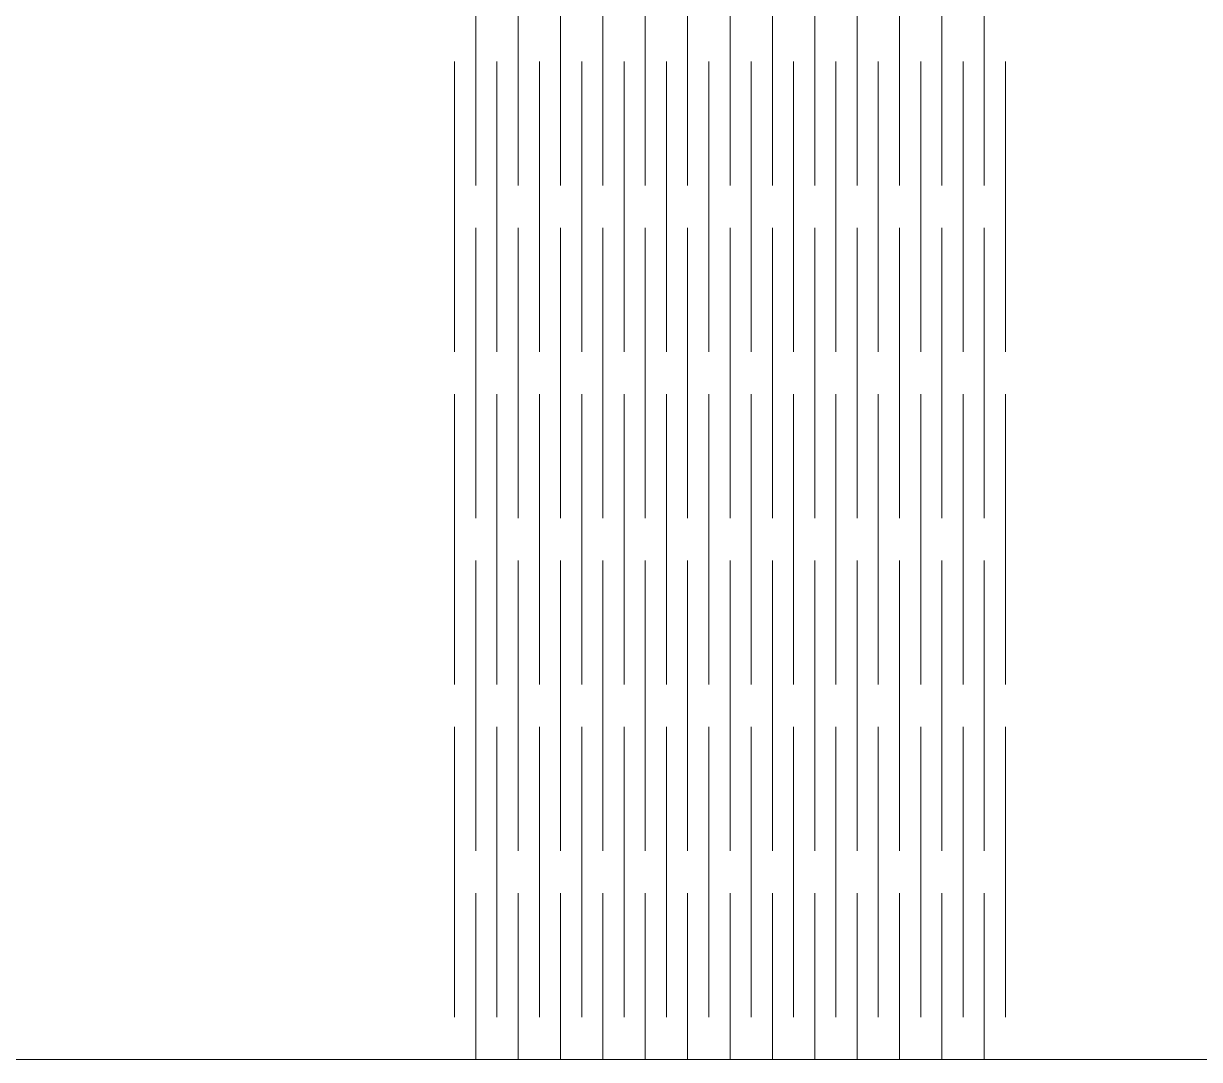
# Model space of a CAD drawing. Header units: millimetres. Extents: x -253 to 334, y -87 to 330.
# Drawn here: x -64 to 19.3, y 138.8 to 212.2 of the extents above; entities that cross this region are included whole.
import ezdxf

# ---------------------------------------------------------------- set-up
doc = ezdxf.new("R2010")
doc.units = ezdxf.units.MM
doc.header["$MEASUREMENT"] = 0
doc.layers.add('layer 1', color=7, linetype='Continuous')

msp = doc.modelspace()

# ---------------------------------------------------------------- linework, layer by layer
at = {"layer": 'layer 1', "color": 250, "lineweight": 9}
for points, knots in [([(-105.9461, 138.8269), (-105.9461, 138.8269), (-22.9461, 138.8269), (-22.9461, 138.8269), (-22.9461, 138.8269), (-22.9461, 138.8269), (132.4009, 138.8269), (132.4009, 138.8269), (132.4009, 138.8269), (136.8009, 138.8269), (140.4009, 142.4269), (140.4009, 146.8269), (140.4009, 146.8269), (140.4009, 146.8269), (140.4009, 232.9704), (140.4009, 232.9704)], [0, 0, 0, 0, 0.2, 0.2, 0.2, 0.2, 0.4, 0.4, 0.4, 0.4, 0.6, 0.6, 0.6, 0.6, 1, 1, 1, 1]), ([(-31.9571, 200.7058), (-31.9571, 200.7058), (-31.9571, 221.2712), (-31.9571, 221.2712), (-31.9571, 221.2712), (-31.9571, 221.2712), (-31.9571, 200.7058), (-31.9571, 200.7058)], [0, 0, 0, 0, 0.3333333, 0.3333333, 0.3333333, 0.3333333, 1, 1, 1, 1]), ([(-28.9571, 200.7058), (-28.9571, 200.7058), (-28.9571, 221.2712), (-28.9571, 221.2712), (-28.9571, 221.2712), (-28.9571, 221.2712), (-28.9571, 200.7058), (-28.9571, 200.7058)], [0, 0, 0, 0, 0.3333333, 0.3333333, 0.3333333, 0.3333333, 1, 1, 1, 1]), ([(-25.9571, 200.7058), (-25.9571, 200.7058), (-25.9571, 221.2712), (-25.9571, 221.2712), (-25.9571, 221.2712), (-25.9571, 221.2712), (-25.9571, 200.7058), (-25.9571, 200.7058)], [0, 0, 0, 0, 0.3333333, 0.3333333, 0.3333333, 0.3333333, 1, 1, 1, 1]), ([(-22.9571, 200.7058), (-22.9571, 200.7058), (-22.9571, 221.2712), (-22.9571, 221.2712), (-22.9571, 221.2712), (-22.9571, 221.2712), (-22.9571, 200.7058), (-22.9571, 200.7058)], [0, 0, 0, 0, 0.3333333, 0.3333333, 0.3333333, 0.3333333, 1, 1, 1, 1]), ([(-19.9571, 200.7058), (-19.9571, 200.7058), (-19.9571, 221.2712), (-19.9571, 221.2712), (-19.9571, 221.2712), (-19.9571, 221.2712), (-19.9571, 200.7058), (-19.9571, 200.7058)], [0, 0, 0, 0, 0.3333333, 0.3333333, 0.3333333, 0.3333333, 1, 1, 1, 1]), ([(-16.9571, 200.7058), (-16.9571, 200.7058), (-16.9571, 221.2712), (-16.9571, 221.2712), (-16.9571, 221.2712), (-16.9571, 221.2712), (-16.9571, 200.7058), (-16.9571, 200.7058)], [0, 0, 0, 0, 0.3333333, 0.3333333, 0.3333333, 0.3333333, 1, 1, 1, 1]), ([(-13.9571, 200.7058), (-13.9571, 200.7058), (-13.9571, 221.2712), (-13.9571, 221.2712), (-13.9571, 221.2712), (-13.9571, 221.2712), (-13.9571, 200.7058), (-13.9571, 200.7058)], [0, 0, 0, 0, 0.3333333, 0.3333333, 0.3333333, 0.3333333, 1, 1, 1, 1]), ([(-10.9571, 200.7058), (-10.9571, 200.7058), (-10.9571, 221.2712), (-10.9571, 221.2712), (-10.9571, 221.2712), (-10.9571, 221.2712), (-10.9571, 200.7058), (-10.9571, 200.7058)], [0, 0, 0, 0, 0.3333333, 0.3333333, 0.3333333, 0.3333333, 1, 1, 1, 1]), ([(-7.9571, 200.7058), (-7.9571, 200.7058), (-7.9571, 221.2712), (-7.9571, 221.2712), (-7.9571, 221.2712), (-7.9571, 221.2712), (-7.9571, 200.7058), (-7.9571, 200.7058)], [0, 0, 0, 0, 0.3333333, 0.3333333, 0.3333333, 0.3333333, 1, 1, 1, 1]), ([(-4.9571, 200.7058), (-4.9571, 200.7058), (-4.9571, 221.2712), (-4.9571, 221.2712), (-4.9571, 221.2712), (-4.9571, 221.2712), (-4.9571, 200.7058), (-4.9571, 200.7058)], [0, 0, 0, 0, 0.3333333, 0.3333333, 0.3333333, 0.3333333, 1, 1, 1, 1]), ([(-1.9571, 200.7058), (-1.9571, 200.7058), (-1.9571, 221.2712), (-1.9571, 221.2712), (-1.9571, 221.2712), (-1.9571, 221.2712), (-1.9571, 200.7058), (-1.9571, 200.7058)], [0, 0, 0, 0, 0.3333333, 0.3333333, 0.3333333, 0.3333333, 1, 1, 1, 1]), ([(1.0429, 200.7058), (1.0429, 200.7058), (1.0429, 221.2712), (1.0429, 221.2712), (1.0429, 221.2712), (1.0429, 221.2712), (1.0429, 200.7058), (1.0429, 200.7058)], [0, 0, 0, 0, 0.3333333, 0.3333333, 0.3333333, 0.3333333, 1, 1, 1, 1]), ([(4.0429, 200.7058), (4.0429, 200.7058), (4.0429, 221.2712), (4.0429, 221.2712), (4.0429, 221.2712), (4.0429, 221.2712), (4.0429, 200.7058), (4.0429, 200.7058)], [0, 0, 0, 0, 0.3333333, 0.3333333, 0.3333333, 0.3333333, 1, 1, 1, 1]), ([(-33.4571, 188.928), (-33.4571, 188.928), (-33.4571, 209.4936), (-33.4571, 209.4936), (-33.4571, 209.4936), (-33.4571, 209.4936), (-33.4571, 188.928), (-33.4571, 188.928)], [0, 0, 0, 0, 0.3333333, 0.3333333, 0.3333333, 0.3333333, 1, 1, 1, 1]), ([(-30.4571, 188.928), (-30.4571, 188.928), (-30.4571, 209.4936), (-30.4571, 209.4936), (-30.4571, 209.4936), (-30.4571, 209.4936), (-30.4571, 188.928), (-30.4571, 188.928)], [0, 0, 0, 0, 0.3333333, 0.3333333, 0.3333333, 0.3333333, 1, 1, 1, 1]), ([(-27.4571, 188.928), (-27.4571, 188.928), (-27.4571, 209.4936), (-27.4571, 209.4936), (-27.4571, 209.4936), (-27.4571, 209.4936), (-27.4571, 188.928), (-27.4571, 188.928)], [0, 0, 0, 0, 0.3333333, 0.3333333, 0.3333333, 0.3333333, 1, 1, 1, 1]), ([(-24.4571, 188.928), (-24.4571, 188.928), (-24.4571, 209.4936), (-24.4571, 209.4936), (-24.4571, 209.4936), (-24.4571, 209.4936), (-24.4571, 188.928), (-24.4571, 188.928)], [0, 0, 0, 0, 0.3333333, 0.3333333, 0.3333333, 0.3333333, 1, 1, 1, 1]), ([(-21.4571, 188.928), (-21.4571, 188.928), (-21.4571, 209.4936), (-21.4571, 209.4936), (-21.4571, 209.4936), (-21.4571, 209.4936), (-21.4571, 188.928), (-21.4571, 188.928)], [0, 0, 0, 0, 0.3333333, 0.3333333, 0.3333333, 0.3333333, 1, 1, 1, 1]), ([(-18.4571, 188.928), (-18.4571, 188.928), (-18.4571, 209.4936), (-18.4571, 209.4936), (-18.4571, 209.4936), (-18.4571, 209.4936), (-18.4571, 188.928), (-18.4571, 188.928)], [0, 0, 0, 0, 0.3333333, 0.3333333, 0.3333333, 0.3333333, 1, 1, 1, 1]), ([(-15.4571, 188.928), (-15.4571, 188.928), (-15.4571, 209.4936), (-15.4571, 209.4936), (-15.4571, 209.4936), (-15.4571, 209.4936), (-15.4571, 188.928), (-15.4571, 188.928)], [0, 0, 0, 0, 0.3333333, 0.3333333, 0.3333333, 0.3333333, 1, 1, 1, 1]), ([(-12.4571, 188.928), (-12.4571, 188.928), (-12.4571, 209.4936), (-12.4571, 209.4936), (-12.4571, 209.4936), (-12.4571, 209.4936), (-12.4571, 188.928), (-12.4571, 188.928)], [0, 0, 0, 0, 0.3333333, 0.3333333, 0.3333333, 0.3333333, 1, 1, 1, 1]), ([(-9.4571, 188.928), (-9.4571, 188.928), (-9.4571, 209.4936), (-9.4571, 209.4936), (-9.4571, 209.4936), (-9.4571, 209.4936), (-9.4571, 188.928), (-9.4571, 188.928)], [0, 0, 0, 0, 0.3333333, 0.3333333, 0.3333333, 0.3333333, 1, 1, 1, 1]), ([(-6.4571, 188.928), (-6.4571, 188.928), (-6.4571, 209.4936), (-6.4571, 209.4936), (-6.4571, 209.4936), (-6.4571, 209.4936), (-6.4571, 188.928), (-6.4571, 188.928)], [0, 0, 0, 0, 0.3333333, 0.3333333, 0.3333333, 0.3333333, 1, 1, 1, 1]), ([(-3.4571, 188.928), (-3.4571, 188.928), (-3.4571, 209.4936), (-3.4571, 209.4936), (-3.4571, 209.4936), (-3.4571, 209.4936), (-3.4571, 188.928), (-3.4571, 188.928)], [0, 0, 0, 0, 0.3333333, 0.3333333, 0.3333333, 0.3333333, 1, 1, 1, 1]), ([(-0.4571, 188.928), (-0.4571, 188.928), (-0.4571, 209.4936), (-0.4571, 209.4936), (-0.4571, 209.4936), (-0.4571, 209.4936), (-0.4571, 188.928), (-0.4571, 188.928)], [0, 0, 0, 0, 0.3333333, 0.3333333, 0.3333333, 0.3333333, 1, 1, 1, 1]), ([(2.5429, 188.928), (2.5429, 188.928), (2.5429, 209.4936), (2.5429, 209.4936), (2.5429, 209.4936), (2.5429, 209.4936), (2.5429, 188.928), (2.5429, 188.928)], [0, 0, 0, 0, 0.3333333, 0.3333333, 0.3333333, 0.3333333, 1, 1, 1, 1]), ([(5.5429, 188.928), (5.5429, 188.928), (5.5429, 209.4936), (5.5429, 209.4936), (5.5429, 209.4936), (5.5429, 209.4936), (5.5429, 188.928), (5.5429, 188.928)], [0, 0, 0, 0, 0.3333333, 0.3333333, 0.3333333, 0.3333333, 1, 1, 1, 1]), ([(-31.9571, 177.1502), (-31.9571, 177.1502), (-31.9571, 197.7158), (-31.9571, 197.7158), (-31.9571, 197.7158), (-31.9571, 197.7158), (-31.9571, 177.1502), (-31.9571, 177.1502)], [0, 0, 0, 0, 0.3333333, 0.3333333, 0.3333333, 0.3333333, 1, 1, 1, 1]), ([(-28.9571, 177.1502), (-28.9571, 177.1502), (-28.9571, 197.7158), (-28.9571, 197.7158), (-28.9571, 197.7158), (-28.9571, 197.7158), (-28.9571, 177.1502), (-28.9571, 177.1502)], [0, 0, 0, 0, 0.3333333, 0.3333333, 0.3333333, 0.3333333, 1, 1, 1, 1]), ([(-25.9571, 177.1502), (-25.9571, 177.1502), (-25.9571, 197.7158), (-25.9571, 197.7158), (-25.9571, 197.7158), (-25.9571, 197.7158), (-25.9571, 177.1502), (-25.9571, 177.1502)], [0, 0, 0, 0, 0.3333333, 0.3333333, 0.3333333, 0.3333333, 1, 1, 1, 1]), ([(-22.9571, 177.1502), (-22.9571, 177.1502), (-22.9571, 197.7158), (-22.9571, 197.7158), (-22.9571, 197.7158), (-22.9571, 197.7158), (-22.9571, 177.1502), (-22.9571, 177.1502)], [0, 0, 0, 0, 0.3333333, 0.3333333, 0.3333333, 0.3333333, 1, 1, 1, 1]), ([(-19.9571, 177.1502), (-19.9571, 177.1502), (-19.9571, 197.7158), (-19.9571, 197.7158), (-19.9571, 197.7158), (-19.9571, 197.7158), (-19.9571, 177.1502), (-19.9571, 177.1502)], [0, 0, 0, 0, 0.3333333, 0.3333333, 0.3333333, 0.3333333, 1, 1, 1, 1]), ([(-16.9571, 177.1502), (-16.9571, 177.1502), (-16.9571, 197.7158), (-16.9571, 197.7158), (-16.9571, 197.7158), (-16.9571, 197.7158), (-16.9571, 177.1502), (-16.9571, 177.1502)], [0, 0, 0, 0, 0.3333333, 0.3333333, 0.3333333, 0.3333333, 1, 1, 1, 1]), ([(-13.9571, 177.1502), (-13.9571, 177.1502), (-13.9571, 197.7158), (-13.9571, 197.7158), (-13.9571, 197.7158), (-13.9571, 197.7158), (-13.9571, 177.1502), (-13.9571, 177.1502)], [0, 0, 0, 0, 0.3333333, 0.3333333, 0.3333333, 0.3333333, 1, 1, 1, 1]), ([(-10.9571, 177.1502), (-10.9571, 177.1502), (-10.9571, 197.7158), (-10.9571, 197.7158), (-10.9571, 197.7158), (-10.9571, 197.7158), (-10.9571, 177.1502), (-10.9571, 177.1502)], [0, 0, 0, 0, 0.3333333, 0.3333333, 0.3333333, 0.3333333, 1, 1, 1, 1]), ([(-7.9571, 177.1502), (-7.9571, 177.1502), (-7.9571, 197.7158), (-7.9571, 197.7158), (-7.9571, 197.7158), (-7.9571, 197.7158), (-7.9571, 177.1502), (-7.9571, 177.1502)], [0, 0, 0, 0, 0.3333333, 0.3333333, 0.3333333, 0.3333333, 1, 1, 1, 1]), ([(-4.9571, 177.1502), (-4.9571, 177.1502), (-4.9571, 197.7158), (-4.9571, 197.7158), (-4.9571, 197.7158), (-4.9571, 197.7158), (-4.9571, 177.1502), (-4.9571, 177.1502)], [0, 0, 0, 0, 0.3333333, 0.3333333, 0.3333333, 0.3333333, 1, 1, 1, 1]), ([(-1.9571, 177.1502), (-1.9571, 177.1502), (-1.9571, 197.7158), (-1.9571, 197.7158), (-1.9571, 197.7158), (-1.9571, 197.7158), (-1.9571, 177.1502), (-1.9571, 177.1502)], [0, 0, 0, 0, 0.3333333, 0.3333333, 0.3333333, 0.3333333, 1, 1, 1, 1]), ([(1.0429, 177.1502), (1.0429, 177.1502), (1.0429, 197.7158), (1.0429, 197.7158), (1.0429, 197.7158), (1.0429, 197.7158), (1.0429, 177.1502), (1.0429, 177.1502)], [0, 0, 0, 0, 0.3333333, 0.3333333, 0.3333333, 0.3333333, 1, 1, 1, 1]), ([(4.0429, 177.1502), (4.0429, 177.1502), (4.0429, 197.7158), (4.0429, 197.7158), (4.0429, 197.7158), (4.0429, 197.7158), (4.0429, 177.1502), (4.0429, 177.1502)], [0, 0, 0, 0, 0.3333333, 0.3333333, 0.3333333, 0.3333333, 1, 1, 1, 1]), ([(-33.4571, 165.3725), (-33.4571, 165.3725), (-33.4571, 185.938), (-33.4571, 185.938), (-33.4571, 185.938), (-33.4571, 185.938), (-33.4571, 165.3725), (-33.4571, 165.3725)], [0, 0, 0, 0, 0.3333333, 0.3333333, 0.3333333, 0.3333333, 1, 1, 1, 1]), ([(-30.4571, 165.3725), (-30.4571, 165.3725), (-30.4571, 185.938), (-30.4571, 185.938), (-30.4571, 185.938), (-30.4571, 185.938), (-30.4571, 165.3725), (-30.4571, 165.3725)], [0, 0, 0, 0, 0.3333333, 0.3333333, 0.3333333, 0.3333333, 1, 1, 1, 1]), ([(-27.4571, 165.3725), (-27.4571, 165.3725), (-27.4571, 185.938), (-27.4571, 185.938), (-27.4571, 185.938), (-27.4571, 185.938), (-27.4571, 165.3725), (-27.4571, 165.3725)], [0, 0, 0, 0, 0.3333333, 0.3333333, 0.3333333, 0.3333333, 1, 1, 1, 1]), ([(-24.4571, 165.3725), (-24.4571, 165.3725), (-24.4571, 185.938), (-24.4571, 185.938), (-24.4571, 185.938), (-24.4571, 185.938), (-24.4571, 165.3725), (-24.4571, 165.3725)], [0, 0, 0, 0, 0.3333333, 0.3333333, 0.3333333, 0.3333333, 1, 1, 1, 1]), ([(-21.4571, 165.3725), (-21.4571, 165.3725), (-21.4571, 185.938), (-21.4571, 185.938), (-21.4571, 185.938), (-21.4571, 185.938), (-21.4571, 165.3725), (-21.4571, 165.3725)], [0, 0, 0, 0, 0.3333333, 0.3333333, 0.3333333, 0.3333333, 1, 1, 1, 1]), ([(-18.4571, 165.3725), (-18.4571, 165.3725), (-18.4571, 185.938), (-18.4571, 185.938), (-18.4571, 185.938), (-18.4571, 185.938), (-18.4571, 165.3725), (-18.4571, 165.3725)], [0, 0, 0, 0, 0.3333333, 0.3333333, 0.3333333, 0.3333333, 1, 1, 1, 1]), ([(-15.4571, 165.3725), (-15.4571, 165.3725), (-15.4571, 185.938), (-15.4571, 185.938), (-15.4571, 185.938), (-15.4571, 185.938), (-15.4571, 165.3725), (-15.4571, 165.3725)], [0, 0, 0, 0, 0.3333333, 0.3333333, 0.3333333, 0.3333333, 1, 1, 1, 1]), ([(-12.4571, 165.3725), (-12.4571, 165.3725), (-12.4571, 185.938), (-12.4571, 185.938), (-12.4571, 185.938), (-12.4571, 185.938), (-12.4571, 165.3725), (-12.4571, 165.3725)], [0, 0, 0, 0, 0.3333333, 0.3333333, 0.3333333, 0.3333333, 1, 1, 1, 1]), ([(-9.4571, 165.3725), (-9.4571, 165.3725), (-9.4571, 185.938), (-9.4571, 185.938), (-9.4571, 185.938), (-9.4571, 185.938), (-9.4571, 165.3725), (-9.4571, 165.3725)], [0, 0, 0, 0, 0.3333333, 0.3333333, 0.3333333, 0.3333333, 1, 1, 1, 1]), ([(-6.4571, 165.3725), (-6.4571, 165.3725), (-6.4571, 185.938), (-6.4571, 185.938), (-6.4571, 185.938), (-6.4571, 185.938), (-6.4571, 165.3725), (-6.4571, 165.3725)], [0, 0, 0, 0, 0.3333333, 0.3333333, 0.3333333, 0.3333333, 1, 1, 1, 1]), ([(-3.4571, 165.3725), (-3.4571, 165.3725), (-3.4571, 185.938), (-3.4571, 185.938), (-3.4571, 185.938), (-3.4571, 185.938), (-3.4571, 165.3725), (-3.4571, 165.3725)], [0, 0, 0, 0, 0.3333333, 0.3333333, 0.3333333, 0.3333333, 1, 1, 1, 1]), ([(-0.4571, 165.3725), (-0.4571, 165.3725), (-0.4571, 185.938), (-0.4571, 185.938), (-0.4571, 185.938), (-0.4571, 185.938), (-0.4571, 165.3725), (-0.4571, 165.3725)], [0, 0, 0, 0, 0.3333333, 0.3333333, 0.3333333, 0.3333333, 1, 1, 1, 1]), ([(2.5429, 165.3725), (2.5429, 165.3725), (2.5429, 185.938), (2.5429, 185.938), (2.5429, 185.938), (2.5429, 185.938), (2.5429, 165.3725), (2.5429, 165.3725)], [0, 0, 0, 0, 0.3333333, 0.3333333, 0.3333333, 0.3333333, 1, 1, 1, 1]), ([(5.5429, 165.3725), (5.5429, 165.3725), (5.5429, 185.938), (5.5429, 185.938), (5.5429, 185.938), (5.5429, 185.938), (5.5429, 165.3725), (5.5429, 165.3725)], [0, 0, 0, 0, 0.3333333, 0.3333333, 0.3333333, 0.3333333, 1, 1, 1, 1]), ([(-31.9571, 153.5947), (-31.9571, 153.5947), (-31.9571, 174.1602), (-31.9571, 174.1602), (-31.9571, 174.1602), (-31.9571, 174.1602), (-31.9571, 153.5947), (-31.9571, 153.5947)], [0, 0, 0, 0, 0.3333333, 0.3333333, 0.3333333, 0.3333333, 1, 1, 1, 1]), ([(-28.9571, 153.5947), (-28.9571, 153.5947), (-28.9571, 174.1602), (-28.9571, 174.1602), (-28.9571, 174.1602), (-28.9571, 174.1602), (-28.9571, 153.5947), (-28.9571, 153.5947)], [0, 0, 0, 0, 0.3333333, 0.3333333, 0.3333333, 0.3333333, 1, 1, 1, 1]), ([(-25.9571, 153.5947), (-25.9571, 153.5947), (-25.9571, 174.1602), (-25.9571, 174.1602), (-25.9571, 174.1602), (-25.9571, 174.1602), (-25.9571, 153.5947), (-25.9571, 153.5947)], [0, 0, 0, 0, 0.3333333, 0.3333333, 0.3333333, 0.3333333, 1, 1, 1, 1]), ([(-22.9571, 153.5947), (-22.9571, 153.5947), (-22.9571, 174.1602), (-22.9571, 174.1602), (-22.9571, 174.1602), (-22.9571, 174.1602), (-22.9571, 153.5947), (-22.9571, 153.5947)], [0, 0, 0, 0, 0.3333333, 0.3333333, 0.3333333, 0.3333333, 1, 1, 1, 1]), ([(-19.9571, 153.5947), (-19.9571, 153.5947), (-19.9571, 174.1602), (-19.9571, 174.1602), (-19.9571, 174.1602), (-19.9571, 174.1602), (-19.9571, 153.5947), (-19.9571, 153.5947)], [0, 0, 0, 0, 0.3333333, 0.3333333, 0.3333333, 0.3333333, 1, 1, 1, 1]), ([(-16.9571, 153.5947), (-16.9571, 153.5947), (-16.9571, 174.1602), (-16.9571, 174.1602), (-16.9571, 174.1602), (-16.9571, 174.1602), (-16.9571, 153.5947), (-16.9571, 153.5947)], [0, 0, 0, 0, 0.3333333, 0.3333333, 0.3333333, 0.3333333, 1, 1, 1, 1]), ([(-13.9571, 153.5947), (-13.9571, 153.5947), (-13.9571, 174.1602), (-13.9571, 174.1602), (-13.9571, 174.1602), (-13.9571, 174.1602), (-13.9571, 153.5947), (-13.9571, 153.5947)], [0, 0, 0, 0, 0.3333333, 0.3333333, 0.3333333, 0.3333333, 1, 1, 1, 1]), ([(-10.9571, 153.5947), (-10.9571, 153.5947), (-10.9571, 174.1602), (-10.9571, 174.1602), (-10.9571, 174.1602), (-10.9571, 174.1602), (-10.9571, 153.5947), (-10.9571, 153.5947)], [0, 0, 0, 0, 0.3333333, 0.3333333, 0.3333333, 0.3333333, 1, 1, 1, 1]), ([(-7.9571, 153.5947), (-7.9571, 153.5947), (-7.9571, 174.1602), (-7.9571, 174.1602), (-7.9571, 174.1602), (-7.9571, 174.1602), (-7.9571, 153.5947), (-7.9571, 153.5947)], [0, 0, 0, 0, 0.3333333, 0.3333333, 0.3333333, 0.3333333, 1, 1, 1, 1]), ([(-4.9571, 153.5947), (-4.9571, 153.5947), (-4.9571, 174.1602), (-4.9571, 174.1602), (-4.9571, 174.1602), (-4.9571, 174.1602), (-4.9571, 153.5947), (-4.9571, 153.5947)], [0, 0, 0, 0, 0.3333333, 0.3333333, 0.3333333, 0.3333333, 1, 1, 1, 1]), ([(-1.9571, 153.5947), (-1.9571, 153.5947), (-1.9571, 174.1602), (-1.9571, 174.1602), (-1.9571, 174.1602), (-1.9571, 174.1602), (-1.9571, 153.5947), (-1.9571, 153.5947)], [0, 0, 0, 0, 0.3333333, 0.3333333, 0.3333333, 0.3333333, 1, 1, 1, 1]), ([(1.0429, 153.5947), (1.0429, 153.5947), (1.0429, 174.1602), (1.0429, 174.1602), (1.0429, 174.1602), (1.0429, 174.1602), (1.0429, 153.5947), (1.0429, 153.5947)], [0, 0, 0, 0, 0.3333333, 0.3333333, 0.3333333, 0.3333333, 1, 1, 1, 1]), ([(4.0429, 153.5947), (4.0429, 153.5947), (4.0429, 174.1602), (4.0429, 174.1602), (4.0429, 174.1602), (4.0429, 174.1602), (4.0429, 153.5947), (4.0429, 153.5947)], [0, 0, 0, 0, 0.3333333, 0.3333333, 0.3333333, 0.3333333, 1, 1, 1, 1]), ([(-33.4571, 141.8169), (-33.4571, 141.8169), (-33.4571, 162.3825), (-33.4571, 162.3825), (-33.4571, 162.3825), (-33.4571, 162.3825), (-33.4571, 141.8169), (-33.4571, 141.8169)], [0, 0, 0, 0, 0.3333333, 0.3333333, 0.3333333, 0.3333333, 1, 1, 1, 1]), ([(-30.4571, 141.8169), (-30.4571, 141.8169), (-30.4571, 162.3825), (-30.4571, 162.3825), (-30.4571, 162.3825), (-30.4571, 162.3825), (-30.4571, 141.8169), (-30.4571, 141.8169)], [0, 0, 0, 0, 0.3333333, 0.3333333, 0.3333333, 0.3333333, 1, 1, 1, 1]), ([(-27.4571, 141.8169), (-27.4571, 141.8169), (-27.4571, 162.3825), (-27.4571, 162.3825), (-27.4571, 162.3825), (-27.4571, 162.3825), (-27.4571, 141.8169), (-27.4571, 141.8169)], [0, 0, 0, 0, 0.3333333, 0.3333333, 0.3333333, 0.3333333, 1, 1, 1, 1]), ([(-24.4571, 141.8169), (-24.4571, 141.8169), (-24.4571, 162.3825), (-24.4571, 162.3825), (-24.4571, 162.3825), (-24.4571, 162.3825), (-24.4571, 141.8169), (-24.4571, 141.8169)], [0, 0, 0, 0, 0.3333333, 0.3333333, 0.3333333, 0.3333333, 1, 1, 1, 1]), ([(-21.4571, 141.8169), (-21.4571, 141.8169), (-21.4571, 162.3825), (-21.4571, 162.3825), (-21.4571, 162.3825), (-21.4571, 162.3825), (-21.4571, 141.8169), (-21.4571, 141.8169)], [0, 0, 0, 0, 0.3333333, 0.3333333, 0.3333333, 0.3333333, 1, 1, 1, 1]), ([(-18.4571, 141.8169), (-18.4571, 141.8169), (-18.4571, 162.3825), (-18.4571, 162.3825), (-18.4571, 162.3825), (-18.4571, 162.3825), (-18.4571, 141.8169), (-18.4571, 141.8169)], [0, 0, 0, 0, 0.3333333, 0.3333333, 0.3333333, 0.3333333, 1, 1, 1, 1]), ([(-15.4571, 141.8169), (-15.4571, 141.8169), (-15.4571, 162.3825), (-15.4571, 162.3825), (-15.4571, 162.3825), (-15.4571, 162.3825), (-15.4571, 141.8169), (-15.4571, 141.8169)], [0, 0, 0, 0, 0.3333333, 0.3333333, 0.3333333, 0.3333333, 1, 1, 1, 1]), ([(-12.4571, 141.8169), (-12.4571, 141.8169), (-12.4571, 162.3825), (-12.4571, 162.3825), (-12.4571, 162.3825), (-12.4571, 162.3825), (-12.4571, 141.8169), (-12.4571, 141.8169)], [0, 0, 0, 0, 0.3333333, 0.3333333, 0.3333333, 0.3333333, 1, 1, 1, 1]), ([(-9.4571, 141.8169), (-9.4571, 141.8169), (-9.4571, 162.3825), (-9.4571, 162.3825), (-9.4571, 162.3825), (-9.4571, 162.3825), (-9.4571, 141.8169), (-9.4571, 141.8169)], [0, 0, 0, 0, 0.3333333, 0.3333333, 0.3333333, 0.3333333, 1, 1, 1, 1]), ([(-6.4571, 141.8169), (-6.4571, 141.8169), (-6.4571, 162.3825), (-6.4571, 162.3825), (-6.4571, 162.3825), (-6.4571, 162.3825), (-6.4571, 141.8169), (-6.4571, 141.8169)], [0, 0, 0, 0, 0.3333333, 0.3333333, 0.3333333, 0.3333333, 1, 1, 1, 1]), ([(-3.4571, 141.8169), (-3.4571, 141.8169), (-3.4571, 162.3825), (-3.4571, 162.3825), (-3.4571, 162.3825), (-3.4571, 162.3825), (-3.4571, 141.8169), (-3.4571, 141.8169)], [0, 0, 0, 0, 0.3333333, 0.3333333, 0.3333333, 0.3333333, 1, 1, 1, 1]), ([(-0.4571, 141.8169), (-0.4571, 141.8169), (-0.4571, 162.3825), (-0.4571, 162.3825), (-0.4571, 162.3825), (-0.4571, 162.3825), (-0.4571, 141.8169), (-0.4571, 141.8169)], [0, 0, 0, 0, 0.3333333, 0.3333333, 0.3333333, 0.3333333, 1, 1, 1, 1]), ([(2.5429, 141.8169), (2.5429, 141.8169), (2.5429, 162.3825), (2.5429, 162.3825), (2.5429, 162.3825), (2.5429, 162.3825), (2.5429, 141.8169), (2.5429, 141.8169)], [0, 0, 0, 0, 0.3333333, 0.3333333, 0.3333333, 0.3333333, 1, 1, 1, 1]), ([(5.5429, 141.8169), (5.5429, 141.8169), (5.5429, 162.3825), (5.5429, 162.3825), (5.5429, 162.3825), (5.5429, 162.3825), (5.5429, 141.8169), (5.5429, 141.8169)], [0, 0, 0, 0, 0.3333333, 0.3333333, 0.3333333, 0.3333333, 1, 1, 1, 1])]:
    msp.add_open_spline(points, degree=3, knots=knots, dxfattribs=at)
for points in [[(-31.9571, 150.6047), (-31.9571, 150.6047), (-31.9571, 138.8269), (-31.9571, 138.8269)], [(-28.9571, 150.6047), (-28.9571, 150.6047), (-28.9571, 138.8269), (-28.9571, 138.8269)], [(-25.9571, 150.6047), (-25.9571, 150.6047), (-25.9571, 138.8269), (-25.9571, 138.8269)], [(-22.9571, 150.6047), (-22.9571, 150.6047), (-22.9571, 138.8269), (-22.9571, 138.8269)], [(-19.9571, 150.6047), (-19.9571, 150.6047), (-19.9571, 138.8269), (-19.9571, 138.8269)], [(-16.9571, 150.6047), (-16.9571, 150.6047), (-16.9571, 138.8269), (-16.9571, 138.8269)], [(-13.9571, 150.6047), (-13.9571, 150.6047), (-13.9571, 138.8269), (-13.9571, 138.8269)], [(-10.9571, 150.6047), (-10.9571, 150.6047), (-10.9571, 138.8269), (-10.9571, 138.8269)], [(-7.9571, 150.6047), (-7.9571, 150.6047), (-7.9571, 138.8269), (-7.9571, 138.8269)], [(-4.9571, 150.6047), (-4.9571, 150.6047), (-4.9571, 138.8269), (-4.9571, 138.8269)], [(-1.9571, 150.6047), (-1.9571, 150.6047), (-1.9571, 138.8269), (-1.9571, 138.8269)], [(1.0429, 150.6047), (1.0429, 150.6047), (1.0429, 138.8269), (1.0429, 138.8269)], [(4.0429, 150.6047), (4.0429, 150.6047), (4.0429, 138.8269), (4.0429, 138.8269)]]:
    msp.add_open_spline(points, degree=3, dxfattribs=at)

doc.saveas('drawing.dxf')
